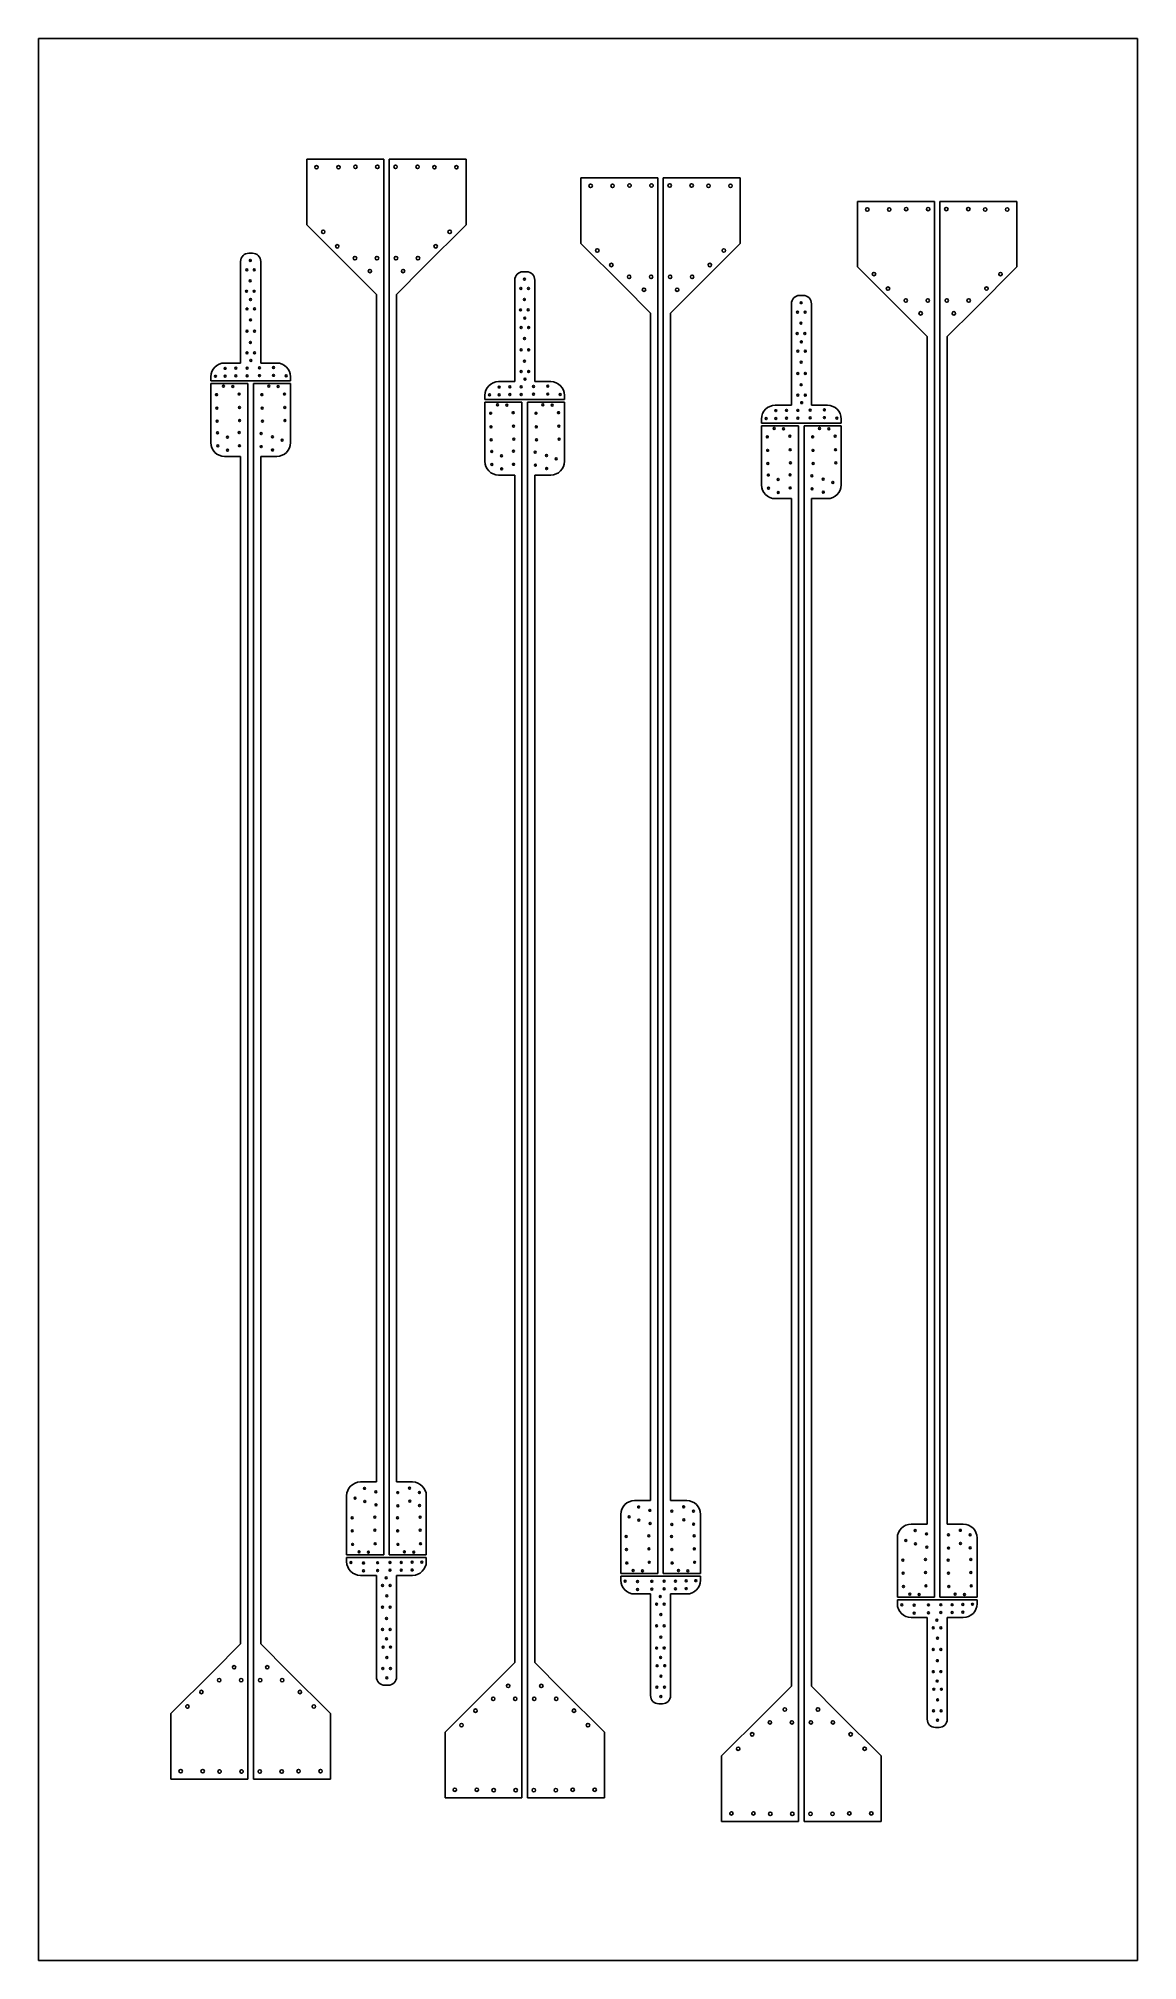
# Model space of a CAD drawing. Header units: inches. Extents: x 24.9 to 64.9, y 13.1 to 83.1.
import ezdxf

# ---------------------------------------------------------------- set-up
doc = ezdxf.new("R2010")
doc.units = ezdxf.units.IN
doc.header["$MEASUREMENT"] = 0
doc.layers.add('Foil', color=5, linetype='Continuous')

msp = doc.modelspace()

# ---------------------------------------------------------------- linework, layer by layer
at = {"layer": 'Foil'}
for p, q in [((24.888, 13.064), (24.888, 83.064)), ((24.888, 83.064), (64.888, 83.064)), ((64.888, 83.064), (64.888, 13.064)), ((34.653, 76.522), (34.653, 78.671)), ((34.653, 78.671), (36.189, 78.671)), ((36.189, 78.671), (37.254, 78.671)), ((37.254, 78.671), (37.284, 78.671)), ((37.284, 78.671), (37.454, 78.671)), ((37.454, 78.671), (37.454, 74.744)), ((37.824, 78.671), (37.654, 78.671)), ((37.654, 78.671), (37.654, 74.744)), ((37.854, 78.671), (37.824, 78.671)), ((38.919, 78.671), (37.854, 78.671)), ((40.456, 78.671), (38.919, 78.671)), ((40.456, 76.522), (40.456, 78.671)), ((44.628, 75.843), (44.628, 77.992)), ((44.628, 77.992), (46.165, 77.992)), ((46.165, 77.992), (47.23, 77.992)), ((47.23, 77.992), (47.26, 77.992)), ((47.26, 77.992), (47.43, 77.992)), ((47.43, 77.992), (47.43, 74.065)), ((47.8, 77.992), (47.63, 77.992)), ((47.63, 77.992), (47.63, 74.065)), ((47.83, 77.992), (47.8, 77.992)), ((48.895, 77.992), (47.83, 77.992)), ((50.431, 77.992), (48.895, 77.992)), ((50.431, 75.843), (50.431, 77.992)), ((54.697, 74.983), (54.697, 77.132)), ((54.697, 77.132), (56.233, 77.132)), ((56.233, 77.132), (57.299, 77.132)), ((57.299, 77.132), (57.329, 77.132)), ((57.329, 77.132), (57.498, 77.132)), ((57.498, 77.132), (57.498, 73.205)), ((57.868, 77.132), (57.698, 77.132)), ((57.698, 77.132), (57.698, 73.205)), ((57.898, 77.132), (57.868, 77.132)), ((58.964, 77.132), (57.898, 77.132)), ((60.5, 77.132), (58.964, 77.132)), ((60.5, 74.983), (60.5, 77.132)), ((34.653, 76.28), (34.653, 76.522)), ((40.456, 76.28), (40.456, 76.522)), ((36.189, 74.744), (34.653, 76.28)), ((38.919, 74.744), (40.456, 76.28)), ((44.628, 75.602), (44.628, 75.843)), ((46.165, 74.065), (44.628, 75.602)), ((48.895, 74.065), (50.431, 75.602)), ((50.431, 75.602), (50.431, 75.843)), ((32.245, 74.944), (32.245, 73.944)), ((32.676, 75.244), (32.545, 75.244)), ((32.976, 73.944), (32.976, 74.944)), ((54.697, 74.741), (54.697, 74.983)), ((60.5, 74.741), (60.5, 74.983)), ((37.189, 73.744), (36.189, 74.744)), ((37.454, 74.744), (37.454, 73.744)), ((37.654, 74.744), (37.654, 73.744)), ((37.919, 73.744), (38.919, 74.744)), ((42.221, 74.265), (42.221, 73.265)), ((42.652, 74.565), (42.521, 74.565)), ((42.952, 73.265), (42.952, 74.265)), ((56.233, 73.205), (54.697, 74.741)), ((58.964, 73.205), (60.5, 74.741)), ((32.245, 73.944), (32.245, 71.244)), ((32.976, 71.244), (32.976, 73.944)), ((37.189, 60.748), (37.189, 73.744)), ((37.454, 73.744), (37.454, 60.748)), ((37.654, 73.744), (37.654, 60.748)), ((37.919, 60.748), (37.919, 73.744)), ((47.165, 73.065), (46.165, 74.065)), ((47.43, 74.065), (47.43, 73.065)), ((47.63, 74.065), (47.63, 73.065)), ((47.895, 73.065), (48.895, 74.065)), ((52.72, 73.705), (52.59, 73.705)), ((42.221, 73.265), (42.221, 70.565)), ((42.952, 70.565), (42.952, 73.265)), ((47.165, 60.069), (47.165, 73.065)), ((47.43, 73.065), (47.43, 60.069)), ((47.63, 73.065), (47.63, 60.069)), ((47.895, 60.069), (47.895, 73.065)), ((52.29, 73.405), (52.29, 72.405)), ((53.02, 72.405), (53.02, 73.405)), ((57.233, 72.205), (56.233, 73.205)), ((57.498, 73.205), (57.498, 72.205)), ((57.698, 73.205), (57.698, 72.205)), ((57.964, 72.205), (58.964, 73.205)), ((52.29, 72.405), (52.29, 69.705)), ((53.02, 69.705), (53.02, 72.405)), ((57.233, 59.209), (57.233, 72.205)), ((57.498, 72.205), (57.498, 59.209)), ((57.698, 72.205), (57.698, 59.209)), ((57.964, 59.209), (57.964, 72.205)), ((31.161, 70.744), (31.161, 70.594)), ((32.245, 71.244), (31.661, 71.244)), ((33.561, 71.244), (32.976, 71.244)), ((34.061, 70.594), (34.061, 70.744)), ((31.161, 70.594), (34.061, 70.594)), ((32.411, 70.494), (31.161, 70.494)), ((31.161, 70.494), (31.161, 70.444)), ((31.161, 70.444), (31.161, 70.294)), ((31.161, 70.294), (31.161, 68.794)), ((32.511, 70.494), (32.411, 70.494)), ((32.511, 67.589), (32.511, 70.494)), ((32.711, 67.589), (32.711, 70.494)), ((32.711, 70.494), (32.811, 70.494)), ((32.811, 70.494), (34.061, 70.494)), ((34.061, 70.494), (34.061, 70.444)), ((34.061, 70.444), (34.061, 70.294)), ((34.061, 70.294), (34.061, 68.794)), ((41.136, 70.065), (41.136, 69.915)), ((42.221, 70.565), (41.636, 70.565)), ((43.536, 70.565), (42.952, 70.565)), ((44.036, 69.915), (44.036, 70.065)), ((41.136, 69.915), (44.036, 69.915)), ((42.386, 69.815), (41.136, 69.815)), ((41.136, 69.815), (41.136, 69.765)), ((41.136, 69.765), (41.136, 69.615)), ((41.136, 69.615), (41.136, 68.115)), ((42.486, 69.815), (42.386, 69.815)), ((42.486, 66.91), (42.486, 69.815)), ((42.686, 66.91), (42.686, 69.815)), ((42.686, 69.815), (42.786, 69.815)), ((42.786, 69.815), (44.036, 69.815)), ((44.036, 69.815), (44.036, 69.765)), ((44.036, 69.765), (44.036, 69.615)), ((44.036, 69.615), (44.036, 68.115)), ((52.29, 69.705), (51.705, 69.705)), ((53.605, 69.705), (53.02, 69.705)), ((31.161, 68.794), (31.161, 68.594)), ((34.061, 68.794), (34.061, 68.494)), ((51.205, 69.205), (51.205, 69.055)), ((51.205, 69.055), (54.105, 69.055)), ((52.455, 68.955), (51.205, 68.955)), ((51.205, 68.955), (51.205, 68.905)), ((51.205, 68.905), (51.205, 68.755)), ((51.205, 68.755), (51.205, 67.255)), ((52.555, 68.955), (52.455, 68.955)), ((52.555, 66.05), (52.555, 68.955)), ((52.755, 66.05), (52.755, 68.955)), ((52.755, 68.955), (52.855, 68.955)), ((52.855, 68.955), (54.105, 68.955)), ((54.105, 69.055), (54.105, 69.205)), ((54.105, 68.955), (54.105, 68.905)), ((54.105, 68.905), (54.105, 68.755)), ((54.105, 68.755), (54.105, 67.255)), ((31.161, 68.594), (31.161, 68.494)), ((31.161, 68.494), (31.161, 68.344)), ((34.061, 68.494), (34.061, 68.344)), ((41.136, 68.115), (41.136, 67.915)), ((41.136, 67.915), (41.136, 67.815)), ((44.036, 68.115), (44.036, 67.815)), ((31.661, 67.844), (32.145, 67.844)), ((32.145, 67.844), (32.245, 67.844)), ((32.245, 67.844), (32.245, 67.589)), ((32.245, 67.589), (32.245, 37.589)), ((32.511, 37.589), (32.511, 67.589)), ((32.711, 37.589), (32.711, 67.589)), ((33.561, 67.844), (32.976, 67.844)), ((32.976, 67.844), (32.976, 67.589)), ((32.976, 67.589), (32.976, 37.589)), ((41.136, 67.815), (41.136, 67.665)), ((44.036, 67.815), (44.036, 67.665)), ((51.205, 67.255), (51.205, 67.055)), ((54.105, 67.255), (54.105, 66.955)), ((41.636, 67.165), (42.121, 67.165)), ((42.121, 67.165), (42.221, 67.165)), ((42.221, 67.165), (42.221, 66.91)), ((42.221, 66.91), (42.221, 36.91)), ((42.486, 36.91), (42.486, 66.91)), ((42.686, 36.91), (42.686, 66.91)), ((43.536, 67.165), (42.952, 67.165)), ((42.952, 67.165), (42.952, 66.91)), ((42.952, 66.91), (42.952, 36.91)), ((51.205, 67.055), (51.205, 66.955)), ((51.205, 66.955), (51.205, 66.805)), ((54.105, 66.955), (54.105, 66.805)), ((51.705, 66.305), (52.19, 66.305)), ((52.19, 66.305), (52.29, 66.305)), ((52.29, 66.305), (52.29, 66.05)), ((52.29, 66.05), (52.29, 36.05)), ((52.555, 36.05), (52.555, 66.05)), ((52.755, 36.05), (52.755, 66.05)), ((53.605, 66.305), (53.02, 66.305)), ((53.02, 66.305), (53.02, 66.05)), ((53.02, 66.05), (53.02, 36.05)), ((37.189, 30.748), (37.189, 60.748)), ((37.454, 60.748), (37.454, 30.748)), ((37.654, 60.748), (37.654, 30.748)), ((37.919, 30.748), (37.919, 60.748)), ((47.165, 30.069), (47.165, 60.069)), ((47.43, 60.069), (47.43, 30.069)), ((47.63, 60.069), (47.63, 30.069)), ((47.895, 30.069), (47.895, 60.069)), ((57.233, 29.209), (57.233, 59.209)), ((57.498, 59.209), (57.498, 29.209)), ((57.698, 59.209), (57.698, 29.209)), ((57.964, 29.209), (57.964, 59.209)), ((32.245, 37.589), (32.245, 24.593)), ((32.511, 24.593), (32.511, 37.589)), ((32.711, 24.593), (32.711, 37.589)), ((32.976, 37.589), (32.976, 24.593)), ((42.221, 36.91), (42.221, 23.914)), ((42.486, 23.914), (42.486, 36.91)), ((42.686, 23.914), (42.686, 36.91)), ((42.952, 36.91), (42.952, 23.914)), ((52.29, 36.05), (52.29, 23.054)), ((52.555, 23.054), (52.555, 36.05)), ((52.755, 23.054), (52.755, 36.05)), ((53.02, 36.05), (53.02, 23.054)), ((36.604, 30.493), (37.189, 30.493)), ((37.189, 30.493), (37.189, 30.748)), ((37.454, 30.748), (37.454, 27.843)), ((37.654, 30.748), (37.654, 27.843)), ((37.919, 30.493), (37.919, 30.748)), ((38.019, 30.493), (37.919, 30.493)), ((38.504, 30.493), (38.019, 30.493)), ((36.104, 29.843), (36.104, 29.993)), ((36.104, 29.543), (36.104, 29.843)), ((36.104, 28.043), (36.104, 29.543)), ((39.004, 29.843), (39.004, 29.993)), ((39.004, 29.743), (39.004, 29.843)), ((39.004, 29.543), (39.004, 29.743)), ((39.004, 28.043), (39.004, 29.543)), ((46.58, 29.814), (47.165, 29.814)), ((47.165, 29.814), (47.165, 30.069)), ((47.43, 30.069), (47.43, 27.164)), ((47.63, 30.069), (47.63, 27.164)), ((47.895, 29.814), (47.895, 30.069)), ((47.995, 29.814), (47.895, 29.814)), ((48.48, 29.814), (47.995, 29.814)), ((46.08, 29.164), (46.08, 29.314)), ((46.08, 28.864), (46.08, 29.164)), ((46.08, 27.364), (46.08, 28.864)), ((48.98, 29.164), (48.98, 29.314)), ((48.98, 29.064), (48.98, 29.164)), ((48.98, 28.864), (48.98, 29.064)), ((48.98, 27.364), (48.98, 28.864)), ((56.648, 28.954), (57.233, 28.954)), ((57.233, 28.954), (57.233, 29.209)), ((57.498, 29.209), (57.498, 26.304)), ((57.698, 29.209), (57.698, 26.304)), ((57.964, 28.954), (57.964, 29.209)), ((58.064, 28.954), (57.964, 28.954)), ((58.548, 28.954), (58.064, 28.954)), ((36.104, 27.893), (36.104, 28.043)), ((39.004, 27.893), (39.004, 28.043)), ((56.148, 28.304), (56.148, 28.454)), ((56.148, 28.004), (56.148, 28.304)), ((56.148, 26.504), (56.148, 28.004)), ((59.048, 28.304), (59.048, 28.454)), ((59.048, 28.204), (59.048, 28.304)), ((59.048, 28.004), (59.048, 28.204)), ((59.048, 26.504), (59.048, 28.004)), ((36.104, 27.843), (36.104, 27.893)), ((37.354, 27.843), (36.104, 27.843)), ((39.004, 27.743), (36.104, 27.743)), ((36.104, 27.743), (36.104, 27.593)), ((37.454, 27.843), (37.354, 27.843)), ((37.654, 27.843), (37.754, 27.843)), ((37.754, 27.843), (39.004, 27.843)), ((39.004, 27.843), (39.004, 27.893)), ((39.004, 27.593), (39.004, 27.743)), ((46.08, 27.214), (46.08, 27.364)), ((48.98, 27.214), (48.98, 27.364)), ((36.604, 27.093), (37.189, 27.093)), ((37.189, 27.093), (37.189, 24.393)), ((37.919, 24.393), (37.919, 27.093)), ((37.919, 27.093), (38.504, 27.093)), ((46.08, 27.164), (46.08, 27.214)), ((47.33, 27.164), (46.08, 27.164)), ((48.98, 27.064), (46.08, 27.064)), ((46.08, 27.064), (46.08, 26.914)), ((47.43, 27.164), (47.33, 27.164)), ((47.63, 27.164), (47.73, 27.164)), ((47.73, 27.164), (48.98, 27.164)), ((48.98, 27.164), (48.98, 27.214)), ((48.98, 26.914), (48.98, 27.064)), ((46.58, 26.414), (47.165, 26.414)), ((47.165, 26.414), (47.165, 23.714)), ((47.895, 23.714), (47.895, 26.414)), ((47.895, 26.414), (48.48, 26.414)), ((56.148, 26.354), (56.148, 26.504)), ((56.148, 26.304), (56.148, 26.354)), ((57.398, 26.304), (56.148, 26.304)), ((59.048, 26.204), (56.148, 26.204)), ((56.148, 26.204), (56.148, 26.054)), ((57.498, 26.304), (57.398, 26.304)), ((57.698, 26.304), (57.798, 26.304)), ((57.798, 26.304), (59.048, 26.304)), ((59.048, 26.354), (59.048, 26.504)), ((59.048, 26.304), (59.048, 26.354)), ((59.048, 26.054), (59.048, 26.204)), ((56.648, 25.554), (57.233, 25.554)), ((57.233, 25.554), (57.233, 22.854)), ((57.964, 22.854), (57.964, 25.554)), ((57.964, 25.554), (58.548, 25.554)), ((32.245, 24.593), (31.245, 23.593)), ((32.511, 23.593), (32.511, 24.593)), ((32.711, 23.593), (32.711, 24.593)), ((32.976, 24.593), (33.976, 23.593)), ((37.189, 24.393), (37.189, 23.393)), ((37.919, 23.393), (37.919, 24.393)), ((42.221, 23.914), (41.221, 22.914)), ((42.486, 22.914), (42.486, 23.914)), ((42.686, 22.914), (42.686, 23.914)), ((42.952, 23.914), (43.952, 22.914)), ((31.245, 23.593), (29.709, 22.057)), ((32.511, 19.666), (32.511, 23.593)), ((32.711, 19.666), (32.711, 23.593)), ((33.976, 23.593), (35.512, 22.057)), ((47.165, 23.714), (47.165, 22.714)), ((47.895, 22.714), (47.895, 23.714)), ((37.489, 23.093), (37.619, 23.093)), ((41.221, 22.914), (39.685, 21.378)), ((42.486, 18.988), (42.486, 22.914)), ((42.686, 18.988), (42.686, 22.914)), ((43.952, 22.914), (45.488, 21.378)), ((47.465, 22.414), (47.595, 22.414)), ((52.29, 23.054), (51.29, 22.054)), ((52.555, 22.054), (52.555, 23.054)), ((52.755, 22.054), (52.755, 23.054)), ((53.02, 23.054), (54.02, 22.054)), ((57.233, 22.854), (57.233, 21.854)), ((57.964, 21.854), (57.964, 22.854)), ((29.709, 22.057), (29.709, 21.815)), ((29.709, 21.815), (29.709, 19.666)), ((35.512, 22.057), (35.512, 21.815)), ((35.512, 21.815), (35.512, 19.666)), ((51.29, 22.054), (49.753, 20.518)), ((52.555, 18.127), (52.555, 22.054)), ((52.755, 18.127), (52.755, 22.054)), ((54.02, 22.054), (55.556, 20.518)), ((39.685, 21.378), (39.685, 21.137)), ((39.685, 21.137), (39.685, 18.988)), ((45.488, 21.378), (45.488, 21.137)), ((45.488, 21.137), (45.488, 18.988)), ((57.533, 21.554), (57.664, 21.554)), ((49.753, 20.518), (49.753, 20.276)), ((55.556, 20.518), (55.556, 20.276)), ((29.709, 19.666), (31.245, 19.666)), ((31.245, 19.666), (32.311, 19.666)), ((32.311, 19.666), (32.341, 19.666)), ((32.341, 19.666), (32.511, 19.666)), ((32.88, 19.666), (32.711, 19.666)), ((32.91, 19.666), (32.88, 19.666)), ((33.976, 19.666), (32.91, 19.666)), ((35.512, 19.666), (33.976, 19.666)), ((49.753, 20.276), (49.753, 18.127)), ((55.556, 20.276), (55.556, 18.127)), ((39.685, 18.988), (41.221, 18.988)), ((41.221, 18.988), (42.287, 18.988)), ((42.287, 18.988), (42.317, 18.988)), ((42.317, 18.988), (42.486, 18.988)), ((42.856, 18.988), (42.686, 18.988)), ((42.886, 18.988), (42.856, 18.988)), ((43.952, 18.988), (42.886, 18.988)), ((45.488, 18.988), (43.952, 18.988)), ((49.753, 18.127), (51.29, 18.127)), ((51.29, 18.127), (52.355, 18.127)), ((52.355, 18.127), (52.385, 18.127)), ((52.385, 18.127), (52.555, 18.127)), ((52.925, 18.127), (52.755, 18.127)), ((52.955, 18.127), (52.925, 18.127)), ((54.02, 18.127), (52.955, 18.127)), ((55.556, 18.127), (54.02, 18.127)), ((64.888, 13.064), (24.888, 13.064))]:
    msp.add_line(p, q, dxfattribs=at)
at = {"layer": 'Foil', "linetype": 'Continuous'}
for centre in [(35.009, 78.374), (35.809, 78.374), (36.423, 78.389), (37.223, 78.389), (37.885, 78.389), (38.685, 78.389), (39.3, 78.374), (40.1, 78.374), (44.984, 77.696), (45.784, 77.696), (46.399, 77.71), (47.199, 77.71), (47.861, 77.71), (48.661, 77.71), (49.275, 77.696), (50.075, 77.696), (55.053, 76.835), (55.853, 76.835), (56.468, 76.849), (57.268, 76.849), (57.929, 76.849), (58.729, 76.849), (59.344, 76.835), (60.144, 76.835), (35.253, 76.021), (39.855, 76.021), (35.762, 75.494), (36.408, 75.061), (37.208, 75.061), (37.9, 75.061), (38.7, 75.061), (39.346, 75.494), (45.228, 75.342), (49.831, 75.342), (36.951, 74.592), (38.158, 74.592), (45.738, 74.815), (46.384, 74.383), (47.184, 74.383), (47.876, 74.383), (48.676, 74.383), (49.322, 74.815), (55.297, 74.482), (59.9, 74.482), (46.926, 73.913), (48.133, 73.913), (55.806, 73.955), (56.453, 73.522), (57.253, 73.522), (57.944, 73.522), (58.744, 73.522), (59.39, 73.955), (56.995, 73.053), (58.202, 73.053), (32.007, 23.745), (33.214, 23.745), (31.465, 23.276), (32.265, 23.276), (32.956, 23.276), (33.756, 23.276), (41.983, 23.067), (43.19, 23.067), (30.819, 22.843), (34.403, 22.843), (41.44, 22.597), (42.24, 22.597), (42.932, 22.597), (43.732, 22.597), (30.309, 22.316), (34.912, 22.316), (40.285, 21.638), (40.794, 22.164), (44.378, 22.164), (44.888, 21.638), (51.509, 21.737), (52.051, 22.206), (52.309, 21.737), (53.001, 21.737), (53.258, 22.206), (53.801, 21.737), (50.863, 21.304), (54.447, 21.304), (50.354, 20.777), (54.956, 20.777), (30.065, 19.963), (30.865, 19.963), (31.48, 19.949), (32.28, 19.949), (32.941, 19.949), (33.741, 19.949), (34.356, 19.963), (35.156, 19.963), (40.041, 19.284), (40.841, 19.284), (41.456, 19.27), (42.256, 19.27), (42.917, 19.27), (43.717, 19.27), (44.332, 19.284), (45.132, 19.284), (50.109, 18.424), (50.909, 18.424), (51.524, 18.409), (52.324, 18.409), (52.986, 18.409), (53.786, 18.409), (54.4, 18.424), (55.2, 18.424)]:
    msp.add_circle(centre, 0.0626, dxfattribs=at)
at = {"layer": 'Foil'}
for centre in [(32.599, 74.98), (32.469, 74.638), (32.596, 74.238), (32.744, 74.639), (42.575, 74.302), (32.46, 73.855), (32.609, 73.554), (32.735, 73.855), (42.445, 73.96), (42.572, 73.56), (42.72, 73.96), (32.478, 73.212), (32.606, 72.812), (32.753, 73.213), (42.436, 73.176), (42.584, 72.875), (42.711, 73.177), (52.513, 73.099), (52.644, 73.441), (52.788, 73.1), (32.478, 72.403), (32.753, 72.403), (42.454, 72.533), (42.581, 72.133), (42.729, 72.534), (52.504, 72.315), (52.64, 72.699), (52.78, 72.316), (32.478, 71.612), (32.6, 71.994), (32.753, 71.613), (42.454, 71.724), (42.729, 71.725), (52.523, 71.673), (52.653, 72.015), (52.798, 71.673), (31.328, 70.76), (31.679, 71.049), (31.679, 70.763), (32.07, 71.059), (32.07, 70.773), (32.483, 71.059), (32.483, 70.773), (32.621, 71.339), (32.932, 71.07), (32.932, 70.784), (33.446, 71.08), (33.446, 70.794), (33.903, 70.777), (42.454, 70.933), (42.575, 71.315), (42.729, 70.934), (52.523, 70.863), (52.65, 71.273), (52.798, 70.864), (31.371, 70.091), (31.619, 70.402), (31.96, 70.39), (32.192, 70.115), (33.021, 70.091), (33.269, 70.402), (33.61, 70.39), (33.842, 70.115), (41.304, 70.081), (41.655, 70.37), (41.655, 70.085), (42.046, 70.381), (42.046, 70.095), (42.458, 70.381), (42.458, 70.095), (42.596, 70.66), (42.908, 70.391), (42.908, 70.105), (43.422, 70.401), (43.422, 70.115), (43.878, 70.098), (52.523, 70.073), (52.644, 70.455), (52.798, 70.073), (31.383, 69.602), (32.204, 69.626), (33.033, 69.602), (33.854, 69.626), (41.346, 69.412), (41.595, 69.723), (41.935, 69.712), (42.167, 69.436), (42.996, 69.412), (43.245, 69.723), (43.585, 69.712), (43.817, 69.436), (51.723, 69.51), (52.115, 69.52), (52.527, 69.52), (52.665, 69.8), (52.976, 69.53), (53.491, 69.54), (31.389, 69.125), (31.408, 68.705), (32.197, 68.709), (32.21, 69.149), (32.991, 68.675), (33.039, 69.125), (33.86, 69.149), (41.358, 68.923), (42.18, 68.948), (43.008, 68.923), (43.83, 68.948), (51.372, 69.221), (51.664, 68.863), (51.723, 69.224), (52.004, 68.851), (52.115, 69.234), (52.236, 68.576), (52.527, 69.234), (52.976, 69.244), (53.314, 68.863), (53.491, 69.255), (53.654, 68.851), (53.886, 68.576), (53.947, 69.238), (31.414, 68.228), (31.764, 68.543), (31.77, 68.066), (32.203, 68.233), (32.998, 68.198), (33.403, 68.553), (33.409, 68.076), (33.754, 68.437), (41.364, 68.447), (41.383, 68.026), (42.173, 68.031), (42.186, 68.471), (42.967, 67.996), (43.014, 68.447), (43.378, 67.874), (43.836, 68.471), (51.415, 68.552), (51.427, 68.063), (52.248, 68.087), (53.065, 68.552), (53.077, 68.063), (53.898, 68.087), (41.389, 67.549), (41.74, 67.864), (41.746, 67.388), (42.179, 67.554), (42.973, 67.52), (43.384, 67.398), (43.73, 67.758), (51.433, 67.586), (51.452, 67.165), (52.241, 67.17), (52.254, 67.61), (53.083, 67.586), (53.904, 67.61), (51.458, 66.689), (51.808, 67.004), (51.815, 66.527), (52.247, 66.693), (53.036, 67.136), (53.042, 66.659), (53.447, 67.014), (53.453, 66.537), (53.799, 66.897), (36.756, 30.261), (37.167, 30.139), (37.962, 30.105), (38.394, 30.271), (38.751, 30.109), (36.41, 29.901), (36.762, 29.784), (37.173, 29.662), (37.968, 29.628), (38.401, 29.794), (38.757, 29.633), (46.732, 29.582), (47.143, 29.46), (47.937, 29.426), (48.37, 29.592), (48.727, 29.431), (36.305, 29.188), (36.311, 28.711), (37.126, 29.212), (37.132, 28.735), (37.955, 29.188), (37.961, 28.711), (38.776, 29.212), (38.782, 28.735), (46.386, 29.222), (46.738, 29.105), (47.149, 28.983), (47.943, 28.949), (48.376, 29.115), (48.733, 28.954), (56.8, 28.722), (58.439, 28.732), (36.323, 28.222), (37.144, 28.246), (37.973, 28.222), (38.794, 28.246), (46.28, 28.509), (46.287, 28.032), (47.102, 28.533), (47.108, 28.056), (47.93, 28.509), (47.937, 28.032), (48.752, 28.533), (48.758, 28.056), (56.455, 28.361), (56.806, 28.245), (57.211, 28.6), (57.218, 28.123), (58.006, 28.565), (58.012, 28.088), (58.445, 28.255), (58.795, 28.57), (58.801, 28.093), (36.262, 27.56), (36.555, 27.947), (36.718, 27.543), (36.895, 27.935), (37.233, 27.554), (37.233, 27.268), (37.682, 27.564), (37.682, 27.278), (38.094, 27.564), (38.094, 27.278), (38.205, 27.947), (38.486, 27.574), (38.486, 27.288), (38.545, 27.935), (38.837, 27.577), (46.299, 27.543), (46.531, 27.268), (47.12, 27.568), (47.949, 27.543), (48.181, 27.268), (48.77, 27.568), (56.349, 27.649), (57.17, 27.673), (57.999, 27.649), (58.82, 27.673), (36.718, 27.257), (37.411, 26.725), (37.544, 26.998), (37.686, 26.725), (46.238, 26.882), (46.694, 26.865), (46.694, 26.579), (46.871, 27.256), (47.208, 26.875), (47.208, 26.589), (47.658, 26.885), (47.658, 26.599), (48.07, 26.885), (48.07, 26.599), (48.462, 26.895), (48.462, 26.609), (48.521, 27.256), (48.812, 26.899), (56.355, 27.172), (56.367, 26.683), (57.176, 27.196), (57.189, 26.707), (58.005, 27.172), (58.017, 26.683), (58.826, 27.196), (58.839, 26.707), (37.411, 25.934), (37.565, 26.343), (37.686, 25.935), (47.387, 26.046), (47.52, 26.32), (47.662, 26.047), (56.306, 26.021), (56.599, 26.408), (56.763, 26.004), (56.94, 26.396), (57.277, 26.014), (57.726, 26.024), (58.139, 26.024), (58.249, 26.408), (58.53, 26.035), (58.59, 26.396), (58.881, 26.038), (37.559, 25.525), (47.387, 25.255), (47.541, 25.665), (47.662, 25.256), (56.763, 25.718), (57.277, 25.728), (57.456, 25.185), (57.588, 25.459), (57.726, 25.739), (57.731, 25.186), (58.139, 25.739), (58.53, 25.749), (37.411, 25.125), (37.43, 24.482), (37.556, 24.783), (37.686, 25.125), (37.705, 24.483), (47.535, 24.846), (57.609, 24.804), (37.569, 24.099), (47.387, 24.446), (47.405, 23.803), (47.532, 24.105), (47.662, 24.447), (47.68, 23.804), (57.456, 24.395), (57.603, 23.986), (57.731, 24.395), (37.421, 23.698), (37.566, 23.357), (37.696, 23.699), (47.544, 23.42), (57.456, 23.585), (57.6, 23.244), (57.731, 23.586), (47.396, 23.02), (47.541, 22.678), (47.672, 23.02), (57.474, 22.943), (57.613, 22.559), (57.749, 22.943), (57.465, 22.159), (57.61, 21.818), (57.74, 22.16)]:
    msp.add_circle(centre, 0.0349, dxfattribs=at)
for centre, radius, start, end in [((32.545, 74.944), 0.3, 90, 180), ((32.676, 74.944), 0.3, 0, 90), ((42.521, 74.265), 0.3, 90, 180), ((42.652, 74.265), 0.3, 0, 90), ((52.59, 73.405), 0.3, 90, 180), ((52.72, 73.405), 0.3, 0, 90), ((31.661, 70.744), 0.5, 90, 180), ((33.561, 70.744), 0.5, 0, 90), ((41.636, 70.065), 0.5, 90, 180), ((43.536, 70.065), 0.5, 0, 90), ((51.705, 69.205), 0.5, 90, 180), ((53.605, 69.205), 0.5, 0, 90), ((31.661, 68.344), 0.5, 180, 270), ((33.561, 68.344), 0.5, 270, 0), ((41.636, 67.665), 0.5, 180, 270), ((43.536, 67.665), 0.5, 270, 0), ((51.705, 66.805), 0.5, 180, 270), ((53.605, 66.805), 0.5, 270, 0), ((36.604, 29.993), 0.5, 90, 180), ((38.504, 29.993), 0.5, 0, 90), ((46.58, 29.314), 0.5, 90, 180), ((48.48, 29.314), 0.5, 0, 90), ((56.648, 28.454), 0.5, 90, 180), ((58.548, 28.454), 0.5, 0, 90), ((36.604, 27.593), 0.5, 180, 270), ((38.504, 27.593), 0.5, 270, 0), ((46.58, 26.914), 0.5, 180, 270), ((48.48, 26.914), 0.5, 270, 0), ((56.648, 26.054), 0.5, 180, 270), ((58.548, 26.054), 0.5, 270, 0), ((37.489, 23.393), 0.3, 180, 270), ((37.619, 23.393), 0.3, 270, 0), ((47.465, 22.714), 0.3, 180, 270), ((47.595, 22.714), 0.3, 270, 0), ((57.533, 21.854), 0.3, 180, 270), ((57.664, 21.854), 0.3, 270, 0)]:
    msp.add_arc(centre, radius, start, end, dxfattribs=at)

doc.saveas('drawing.dxf')
